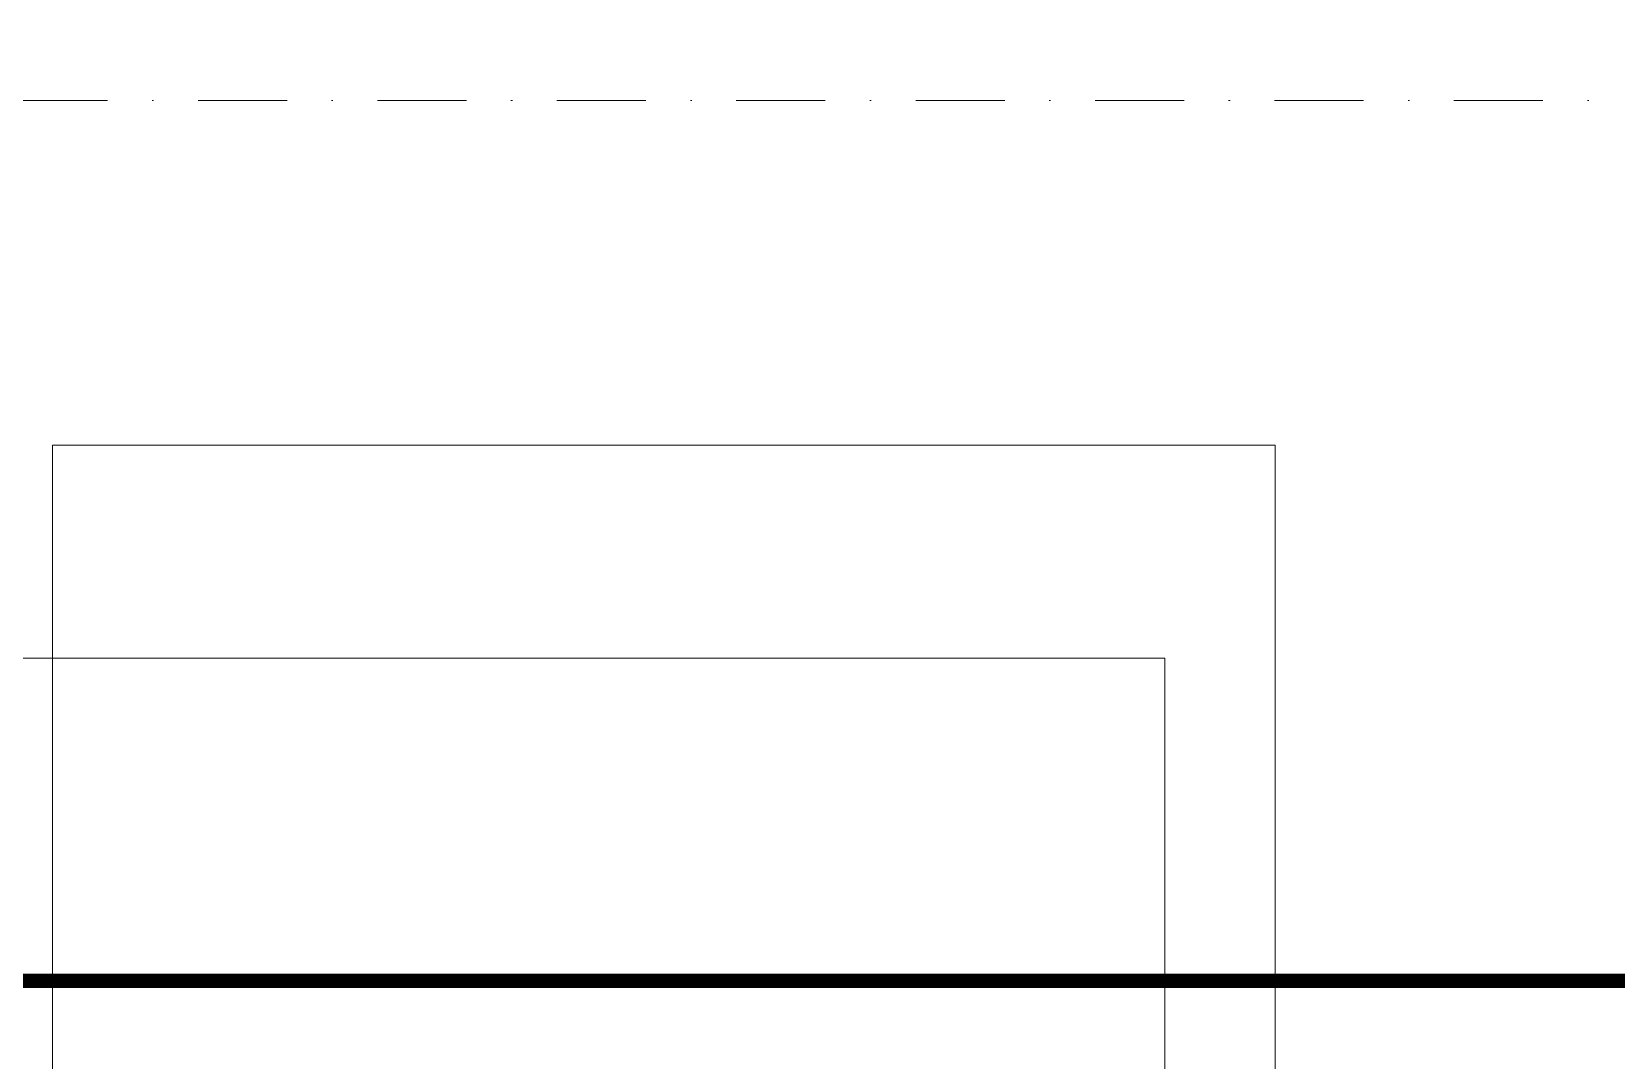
# Model space of a CAD drawing. Extents: x -2598 to 23780, y 0 to 8114.
# Drawn here: x 9625.6 to 9736.9, y 2717.6 to 2789.8 of the extents above; entities that cross this region are included whole.
import ezdxf

# ---------------------------------------------------------------- set-up
doc = ezdxf.new("R2010")
doc.units = 0
doc.header["$LTSCALE"] = 25
doc.header["$MEASUREMENT"] = 0
doc.linetypes.add('DASHDOT2', pattern=[0.5, 0.25, -0.125, 0, -0.125])
doc.linetypes.add('HIDDEN2', pattern=[4.7625, 3.175, -1.5875])
doc.layers.get('0').update_dxf_attribs({"color": 9, "lineweight": 9})
for name, color, linetype, lineweight in [('05', 9, 'Continuous', 9), ('21', 9, 'Continuous', 9), ('24', 9, 'DASHDOT2', 9)]:
    doc.layers.add(name, color=color, linetype=linetype, lineweight=lineweight)

# ---------------------------------------------------------------- blocks, each defined once
blk = doc.blocks.new('p-masa_160')
blk.add_line((7.57, 115.2), (7.57, 160))
blk.add_lwpolyline([(85.7, 115.2), (93.45, 115.2), (93.45, 174.97), (7.57, 174.97), (7.57, 160), (0, 160), (0, 0), (85.7, 0), (85.7, 115.2)], close=True)
at = {"flags": 128}
blk.add_lwpolyline([(7.57, 160), (7.57, 174.97), (93.45, 174.97), (93.45, 115.2), (85.7, 115.2)], dxfattribs=at)
for points in [[(85.7, 160), (85.7, 0), (0, 0), (0, 160), (85.7, 160)], [(85.7, 160), (85.7, 0), (0, 0), (0, 160)]]:
    blk.add_lwpolyline(points, close=True, dxfattribs=at)

msp = doc.modelspace()

# ---------------------------------------------------------------- linework, layer by layer
at = {"layer": '21', "linetype": 'HIDDEN2', "ltscale": 0.1, "const_width": 1}
msp.add_lwpolyline([(9216.72, 2881.81), (9956.44, 2881.81), (9956.44, 2723.15), (9216.72, 2723.15)], close=True, dxfattribs=at)
at = {"layer": '24'}
msp.add_lwpolyline([(6827.5, 2785), (11027.5, 2785)], dxfattribs=at)

# ---------------------------------------------------------------- block references
at = {"layer": '05'}
msp.add_blockref('p-masa_160', (9619.5, 2585.82), dxfattribs=at)

doc.saveas('drawing.dxf')
